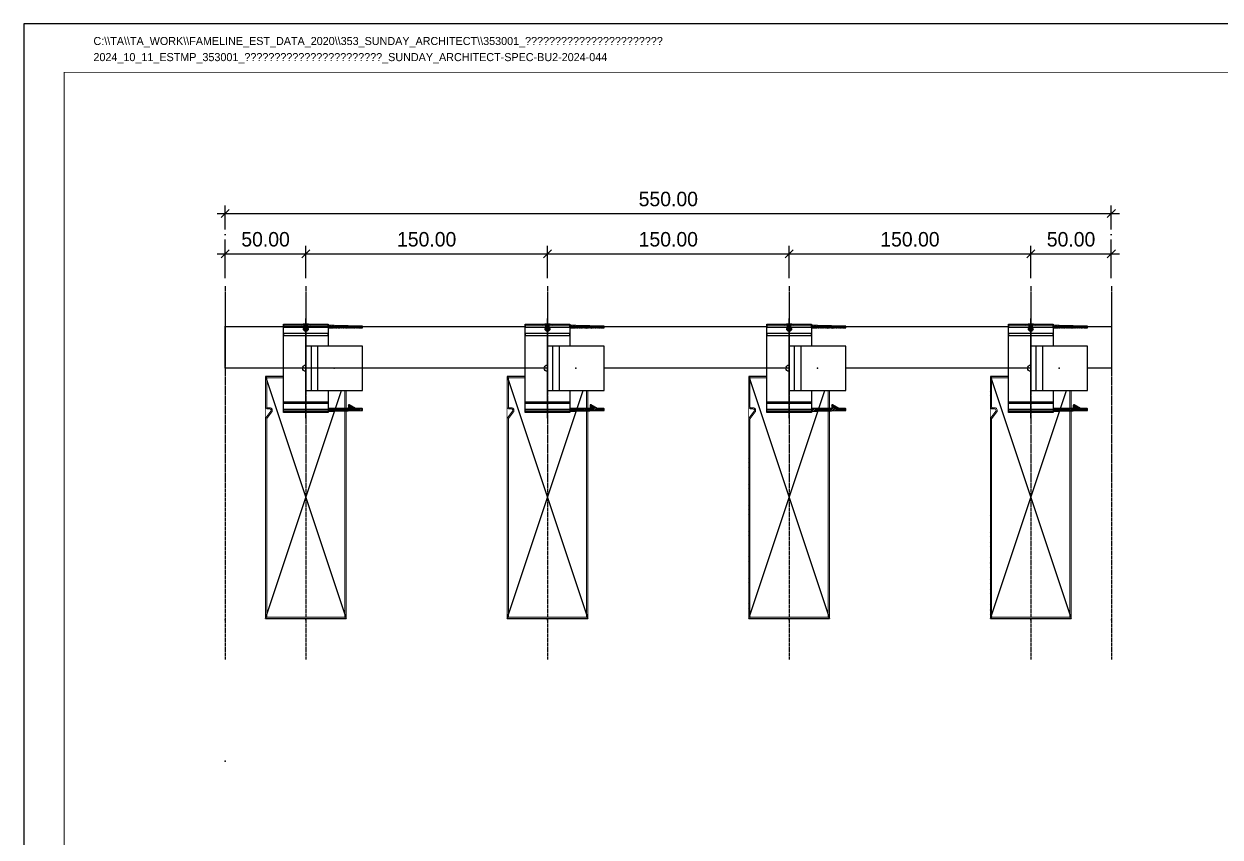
# Model space of a CAD drawing. Header units: millimetres. Extents: x -244126 to 368105, y -173968 to 259060.
# Drawn here: x 5187 to 5930, y 37405 to 37909 of the extents above; entities that cross this region are included whole.
import ezdxf
from ezdxf.enums import TextEntityAlignment as Align

# ---------------------------------------------------------------- set-up
doc = ezdxf.new("R2010")
doc.units = ezdxf.units.MM
doc.header["$MEASUREMENT"] = 0
for name, pattern in [('005_GG_TA_LINE', [13.75, 5, -1.25, 1.25, -1.25, 5]), ('ACAD_ISO04W100', [30, 24, -3, 0, -3]), ('CENTER', [2, 1.25, -0.25, 0.25, -0.25]), ('SLD-Solid', [0]), ('TA_HL_003.00000', [19.5, 10.65, -8.85])]:
    doc.linetypes.add(name, pattern=pattern)
for name, color, linetype in [('000 - D I M', 6, 'Continuous'), ('000 - GRID', 8, 'CENTER'), ('000 - H A T C H', 8, 'Continuous'), ('000 - L I N E 0.1', 1, 'Continuous'), ('000 - SYMBOL CON', 1, 'Continuous'), ('000 - T E X T', 4, 'Continuous'), ('000 - TITLEBLOCK', 4, 'Continuous'), ('000 - WIPEOUT', 250, 'Continuous'), ('001 - ASCESSORIES', 1, 'Continuous'), ('A02_LITEWOOD', 7, 'Continuous'), ('A04_TUBE SERIES', 7, 'Continuous')]:
    doc.layers.add(name, color=color, linetype=linetype)
doc.styles.add('Cetury Gothic', font='GOTHIC.TTF')
doc.styles.add('CORDIA', font='cordia.shx')
doc.styles.add('TA', font='Cordia New.ttf', dxfattribs={"height": 4.5})
doc.dimstyles.new('DIM E-E', dxfattribs={"dimscale": 2, "dimtxt": 0.18, "dimasz": 0.1, "dimexe": 0.1, "dimexo": 0.1, "dimgap": 0.09, "dimtad": 1, "dimtoh": 1, "dimzin": 0, "dimdsep": 46, "dimtxsty": 'CORDIA', "dimblk": 'OBLIQUE', "dimcen": 0.1, "dimdle": 0.1, "dimclrd": 40, "dimclre": 140, "dimclrt": 3, "dimadec": 0, "dimazin": 0, "dimtfac": 1, "dimtix": 1, "dimtmove": 2, "dimatfit": 3, "dimfxl": 1, "dimtolj": 1, "dimtzin": 0, "dimarcsym": 0})

# ---------------------------------------------------------------- blocks, each defined once
blk = doc.blocks.new('*U3117')
at = {"color": 250}
blk.add_wipeout([(-75, -25), (75, -25), (75, 25), (-75, 25)], dxfattribs=at).dxf.layer = '000 - WIPEOUT'
blk.add_point((0, 0))
at = {"layer": 'A02_LITEWOOD', "color": 0, "linetype": 'SLD-Solid', "lineweight": 15}
blk.add_lwpolyline([(-73.37, -1.83), (-72.67, -1.83), (-72.67, 1.28, 0.414214), (-73.57, 2.18), (-74.1, 2.18, 0.414214), (-75, 1.28), (-75, -23.85, 0.414214), (-73.85, -25), (-56.15, -25, 0.414214), (-55, -23.85), (-55, -22.44, -0.616061), (-53.5, -21.69), (-49.41, -24.82, 0.164473), (-48.86, -25), (73.85, -25, 0.414214), (75, -23.85), (75, 23.85, 0.414214), (73.85, 25), (-73.85, 25, 0.414214), (-75, 23.85), (-75, 3.2, 0.414214), (-74.1, 2.3), (-73.45, 2.3, -0.414214), (-72.55, 1.4), (-72.55, -1.8, -0.414214), (-73, -2.25), (-73.03, -2.25, -0.414214), (-73.48, -1.8), (-73.48, 1.37), (-74.18, 1.37), (-74.18, -1.83, 1.000966), (-71.85, -1.83), (-71.85, 1.4, 0.414214), (-73.45, 3), (-74.1, 3, -0.414214), (-74.3, 3.2), (-74.3, 23.85, -0.414214), (-73.85, 24.3), (73.85, 24.3, -0.414214), (74.3, 23.85), (74.3, -23.85, -0.414214), (73.85, -24.3), (-48.86, -24.3, -0.164473), (-48.98, -24.26), (-53.08, -21.14, 0.617259), (-55.7, -22.43), (-55.7, -23.85, -0.414214), (-56.15, -24.3), (-73.85, -24.3, -0.414214), (-74.3, -23.85), (-74.3, 1.28, -0.414214), (-74.1, 1.48), (-73.57, 1.48, -0.414214), (-73.37, 1.28)], format="xyb", close=True, dxfattribs=at)
blk = doc.blocks.new('000 - FAMELINE_AL.LITEWOOD_50x150mm._CUT_VIEW')
at = {"color": 250}
blk.add_wipeout([(-75, 25), (-75, -25), (75, -25), (75, 25)], dxfattribs=at).dxf.layer = '000 - WIPEOUT'
at = {"layer": '000 - H A T C H'}
h = blk.add_hatch(dxfattribs=at)
h.set_pattern_fill('ANSI32', color=8, scale=5)
h.set_pattern_definition([(45, (0, -84.774), (-1.325825, 1.325825), []), (45, (0.8839, -84.774), (-1.325825, 1.325825), [])])
edge = h.paths.add_edge_path()
edge.add_line((-73.37, -1.83), (-72.67, -1.83))
edge.add_line((-72.67, -1.83), (-72.67, 1.28))
edge.add_arc((-73.57, 1.28), 0.9, 360, 450)
edge.add_line((-73.57, 2.18), (-74.1, 2.18))
edge.add_arc((-74.1, 1.28), 0.9, 90, 180)
edge.add_line((-75, 1.28), (-75, -23.85))
edge.add_arc((-73.85, -23.85), 1.15, 180, 270)
edge.add_line((-73.85, -25), (-56.15, -25))
edge.add_arc((-56.15, -23.85), 1.15, 270, 360)
edge.add_line((-55, -23.85), (-55, -22.44))
edge.add_arc((-54.06, -22.44), 0.938, 53.0492, 179.59161, ccw=False)
edge.add_line((-53.5, -21.69), (-49.41, -24.82))
edge.add_arc((-48.86, -24.1), 0.9, 232.63998, 270)
edge.add_line((-48.86, -25), (73.85, -25))
edge.add_arc((73.85, -23.85), 1.15, 270, 360)
edge.add_line((75, -23.85), (75, 23.85))
edge.add_arc((73.85, 23.85), 1.15, 360, 450)
edge.add_line((73.85, 25), (-73.85, 25))
edge.add_arc((-73.85, 23.85), 1.15, 90, 180)
edge.add_line((-75, 23.85), (-75, 3.2))
edge.add_arc((-74.1, 3.2), 0.9, 180, 270)
edge.add_line((-74.1, 2.3), (-73.45, 2.3))
edge.add_arc((-73.45, 1.4), 0.9, 0, 90, ccw=False)
edge.add_line((-72.55, 1.4), (-72.55, -1.8))
edge.add_arc((-73, -1.8), 0.45, 270, 360, ccw=False)
edge.add_line((-73, -2.25), (-73.03, -2.25))
edge.add_arc((-73.03, -1.8), 0.45, 180, 270, ccw=False)
edge.add_line((-73.48, -1.8), (-73.48, 1.37))
edge.add_line((-73.48, 1.37), (-74.18, 1.37))
edge.add_line((-74.18, 1.37), (-74.18, -1.83))
edge.add_arc((-73.02, -1.83), 1.17, 179.88941, 360)
edge.add_line((-71.85, -1.83), (-71.85, 1.4))
edge.add_arc((-73.45, 1.4), 1.6, 360, 450)
edge.add_line((-73.45, 3), (-74.1, 3))
edge.add_arc((-74.1, 3.2), 0.2, 180, 270, ccw=False)
edge.add_line((-74.3, 3.2), (-74.3, 23.85))
edge.add_arc((-73.85, 23.85), 0.45, 90, 180, ccw=False)
edge.add_line((-73.85, 24.3), (73.85, 24.3))
edge.add_arc((73.85, 23.85), 0.45, 0, 90, ccw=False)
edge.add_line((74.3, 23.85), (74.3, -23.85))
edge.add_arc((73.85, -23.85), 0.45, 270, 360, ccw=False)
edge.add_line((73.85, -24.3), (-48.86, -24.3))
edge.add_arc((-48.86, -24.1), 0.2, 232.63998, 270, ccw=False)
edge.add_line((-48.98, -24.26), (-53.08, -21.14))
edge.add_arc((-54.06, -22.44), 1.64, 52.94963, 179.69097)
edge.add_line((-55.7, -22.43), (-55.7, -23.85))
edge.add_arc((-56.15, -23.85), 0.45, 270, 360, ccw=False)
edge.add_line((-56.15, -24.3), (-73.85, -24.3))
edge.add_arc((-73.85, -23.85), 0.45, 180, 270, ccw=False)
edge.add_line((-74.3, -23.85), (-74.3, 1.28))
edge.add_arc((-74.1, 1.28), 0.2, 90, 180, ccw=False)
edge.add_line((-74.1, 1.48), (-73.57, 1.48))
edge.add_arc((-73.57, 1.28), 0.2, 0, 90, ccw=False)
edge.add_line((-73.37, 1.28), (-73.37, -1.83))
at = {"color": 3}
blk.add_point((0, 0), dxfattribs=at)
at = {"layer": 'Defpoints', "color": 250}
blk.add_lwpolyline([(-75, 25), (-75, -25), (75, -25), (75, 25)], close=True, dxfattribs=at)
at = {"layer": 'A02_LITEWOOD', "color": 0}
blk.add_blockref('*U3117', (0, 0), dxfattribs=at)
at = {"layer": '000 - SYMBOL CON', "color": 8, "linetype": 'ByBlock'}
for p, q in [((-75, -25), (75, 25)), ((75, -25), (-75, 25))]:
    blk.add_line(p, q, dxfattribs=at)
blk = doc.blocks.new('000 - ASSCESSORIES_FAMELINE_AL.FLEX_BRACKET_FOR_50x150mm._CUT_VIEW')
at = {"layer": '000 - H A T C H'}
h = blk.add_hatch(dxfattribs=at)
h.set_pattern_fill('ANSI32', color=8, scale=3)
edge = h.paths.add_edge_path()
edge.add_line((0.2, 23), (0, 22.8))
edge.add_line((0, 22.8), (0.2, 22.6))
edge.add_line((0.2, 22.6), (0, 22.4))
edge.add_line((0, 22.4), (0.2, 22.2))
edge.add_line((0.2, 22.2), (0, 22))
edge.add_line((0, 22), (0.2, 21.8))
edge.add_line((0.2, 21.8), (0, 21.6))
edge.add_line((0, 21.6), (0.2, 21.4))
edge.add_line((0.2, 21.4), (0, 21.2))
edge.add_line((0, 21.2), (0.2, 21))
edge.add_line((0.2, 21), (0, 20.8))
edge.add_line((0, 20.8), (0.2, 20.6))
edge.add_line((0.2, 20.6), (0, 20.4))
edge.add_line((0, 20.4), (0.2, 20.2))
edge.add_line((0.2, 20.2), (0, 20))
edge.add_line((0, 20), (0.2, 19.8))
edge.add_line((0.2, 19.8), (0, 19.6))
edge.add_line((0, 19.6), (0.2, 19.4))
edge.add_line((0.2, 19.4), (0, 19.2))
edge.add_line((0, 19.2), (0.2, 19))
edge.add_line((0.2, 19), (0, 18.8))
edge.add_line((0, 18.8), (0.2, 18.6))
edge.add_line((0.2, 18.6), (0, 18.4))
edge.add_line((0, 18.4), (0.2, 18.2))
edge.add_line((0.2, 18.2), (0, 18))
edge.add_line((0, 18), (0.2, 17.8))
edge.add_line((0.2, 17.8), (0, 17.6))
edge.add_line((0, 17.6), (0.2, 17.4))
edge.add_line((0.2, 17.4), (0, 17.2))
edge.add_line((0, 17.2), (0.2, 17))
edge.add_line((0.2, 17), (0, 16.8))
edge.add_line((0, 16.8), (0.2, 16.6))
edge.add_line((0.2, 16.6), (0, 16.4))
edge.add_line((0, 16.4), (0.2, 16.2))
edge.add_line((0.2, 16.2), (0, 16))
edge.add_line((0, 16), (0.2, 15.8))
edge.add_line((0.2, 15.8), (0, 15.6))
edge.add_line((0, 15.6), (0.2, 15.4))
edge.add_line((0.2, 15.4), (0, 15.2))
edge.add_line((0, 15.2), (0.2, 15))
edge.add_line((0.2, 15), (0, 14.8))
edge.add_line((0, 14.8), (0.2, 14.6))
edge.add_line((0.2, 14.6), (0, 14.4))
edge.add_line((0, 14.4), (0.2, 14.2))
edge.add_line((0.2, 14.2), (0, 14))
edge.add_line((0, 14), (0.2, 13.8))
edge.add_line((0.2, 13.8), (0, 13.6))
edge.add_line((0, 13.6), (0.2, 13.4))
edge.add_line((0.2, 13.4), (0, 13.2))
edge.add_line((0, 13.2), (0.2, 13))
edge.add_line((0.2, 13), (0, 12.8))
edge.add_line((0, 12.8), (0.2, 12.6))
edge.add_line((0.2, 12.6), (0, 12.4))
edge.add_line((0, 12.4), (0.2, 12.2))
edge.add_line((0.2, 12.2), (0, 12))
edge.add_line((0, 12), (0.2, 11.8))
edge.add_line((0.2, 11.8), (0, 11.6))
edge.add_line((0, 11.6), (0.2, 11.4))
edge.add_line((0.2, 11.4), (0, 11.2))
edge.add_line((0, 11.2), (0.2, 11))
edge.add_line((0.2, 11), (0, 10.8))
edge.add_line((0, 10.8), (0.2, 10.6))
edge.add_line((0.2, 10.6), (0, 10.4))
edge.add_line((0, 10.4), (0.2, 10.2))
edge.add_line((0.2, 10.2), (0, 10))
edge.add_line((0, 10), (0.2, 9.8))
edge.add_line((0.2, 9.8), (0, 9.6))
edge.add_line((0, 9.6), (0.2, 9.4))
edge.add_line((0.2, 9.4), (0, 9.2))
edge.add_line((0, 9.2), (0.2, 9))
edge.add_line((0.2, 9), (0, 8.8))
edge.add_line((0, 8.8), (0.2, 8.6))
edge.add_line((0.2, 8.6), (0, 8.4))
edge.add_line((0, 8.4), (0.2, 8.2))
edge.add_line((0.2, 8.2), (0, 8))
edge.add_line((0, 8), (0.2, 7.8))
edge.add_line((0.2, 7.8), (0, 7.6))
edge.add_line((0, 7.6), (0.2, 7.4))
edge.add_line((0.2, 7.4), (0, 7.2))
edge.add_line((0, 7.2), (0.2, 7))
edge.add_line((0.2, 7), (0, 6.8))
edge.add_line((0, 6.8), (0.2, 6.6))
edge.add_line((0.2, 6.6), (0, 6.4))
edge.add_line((0, 6.4), (0.2, 6.2))
edge.add_line((0.2, 6.2), (0, 6))
edge.add_line((0, 6), (0.2, 5.8))
edge.add_line((0.2, 5.8), (0, 5.6))
edge.add_line((0, 5.6), (0.2, 5.4))
edge.add_line((0.2, 5.4), (0, 5.2))
edge.add_line((0, 5.2), (0.2, 5))
edge.add_line((0.2, 5), (0, 4.8))
edge.add_line((0, 4.8), (0.2, 4.6))
edge.add_line((0.2, 4.6), (0, 4.4))
edge.add_line((0, 4.4), (0.2, 4.2))
edge.add_line((0.2, 4.2), (0, 4))
edge.add_line((0, 4), (0.2, 3.8))
edge.add_line((0.2, 3.8), (0, 3.6))
edge.add_line((0, 3.6), (0.2, 3.4))
edge.add_line((0.2, 3.4), (0, 3.2))
edge.add_line((0, 3.2), (0.2, 3))
edge.add_line((0.2, 3), (0, 2.8))
edge.add_line((0, 2.8), (0.2, 2.6))
edge.add_line((0.2, 2.6), (0, 2.4))
edge.add_line((0, 2.4), (0.2, 2.2))
edge.add_line((0.2, 2.2), (0, 2))
edge.add_line((0, 2), (0.2, 1.8))
edge.add_line((0.2, 1.8), (0, 1.6))
edge.add_line((0, 1.6), (0.2, 1.4))
edge.add_line((0.2, 1.4), (0, 1.2))
edge.add_line((0, 1.2), (0.2, 1))
edge.add_line((0.2, 1), (0, 0.8))
edge.add_line((0, 0.8), (0.2, 0.6))
edge.add_line((0.2, 0.6), (0, 0.4))
edge.add_line((0, 0.4), (0.2, 0.2))
edge.add_line((0.2, 0.2), (0, 0))
edge.add_line((0, 0), (0.2, -0.2))
edge.add_line((0.2, -0.2), (0, -0.4))
edge.add_line((0, -0.4), (0.2, -0.6))
edge.add_line((0.2, -0.6), (0, -0.8))
edge.add_line((0, -0.8), (0.2, -1))
edge.add_line((0.2, -1), (0, -1.2))
edge.add_line((0, -1.2), (0.2, -1.4))
edge.add_line((0.2, -1.4), (0, -1.6))
edge.add_line((0, -1.6), (0.2, -1.8))
edge.add_line((0.2, -1.8), (0, -2))
edge.add_line((0, -2), (0.2, -2.2))
edge.add_line((0.2, -2.2), (0, -2.4))
edge.add_line((0, -2.4), (0.2, -2.6))
edge.add_line((0.2, -2.6), (0, -2.8))
edge.add_line((0, -2.8), (0.2, -3))
edge.add_line((0.2, -3), (0, -3.2))
edge.add_line((0, -3.2), (0.2, -3.4))
edge.add_line((0.2, -3.4), (0, -3.6))
edge.add_line((0, -3.6), (0.2, -3.8))
edge.add_line((0.2, -3.8), (0, -4))
edge.add_line((0, -4), (0.2, -4.2))
edge.add_line((0.2, -4.2), (0, -4.4))
edge.add_line((0, -4.4), (0.2, -4.6))
edge.add_line((0.2, -4.6), (0, -4.8))
edge.add_line((0, -4.8), (0.2, -5))
edge.add_line((0.2, -5), (0, -5.2))
edge.add_line((0, -5.2), (0.2, -5.4))
edge.add_line((0.2, -5.4), (0, -5.6))
edge.add_line((0, -5.6), (0.2, -5.8))
edge.add_line((0.2, -5.8), (0, -6))
edge.add_line((0, -6), (0.2, -6.2))
edge.add_line((0.2, -6.2), (0, -6.4))
edge.add_line((0, -6.4), (0.2, -6.6))
edge.add_line((0.2, -6.6), (0, -6.8))
edge.add_line((0, -6.8), (0.2, -7))
edge.add_line((0.2, -7), (0, -7.2))
edge.add_line((0, -7.2), (0.2, -7.4))
edge.add_line((0.2, -7.4), (0, -7.6))
edge.add_line((0, -7.6), (0.2, -7.8))
edge.add_line((0.2, -7.8), (0, -8))
edge.add_line((0, -8), (0.2, -8.2))
edge.add_line((0.2, -8.2), (0, -8.4))
edge.add_line((0, -8.4), (0.2, -8.6))
edge.add_line((0.2, -8.6), (0, -8.8))
edge.add_line((0, -8.8), (0.2, -9))
edge.add_line((0.2, -9), (0, -9.2))
edge.add_line((0, -9.2), (0.2, -9.4))
edge.add_line((0.2, -9.4), (0, -9.6))
edge.add_line((0, -9.6), (0.2, -9.8))
edge.add_line((0.2, -9.8), (0, -10))
edge.add_line((0, -10), (0.2, -10.2))
edge.add_line((0.2, -10.2), (0, -10.4))
edge.add_line((0, -10.4), (0.2, -10.6))
edge.add_line((0.2, -10.6), (0, -10.8))
edge.add_line((0, -10.8), (0.2, -11))
edge.add_line((0.2, -11), (0, -11.2))
edge.add_line((0, -11.2), (0.2, -11.4))
edge.add_line((0.2, -11.4), (0, -11.6))
edge.add_line((0, -11.6), (0.2, -11.8))
edge.add_line((0.2, -11.8), (0, -12))
edge.add_line((0, -12), (0.2, -12.2))
edge.add_line((0.2, -12.2), (0, -12.4))
edge.add_line((0, -12.4), (0.2, -12.6))
edge.add_line((0.2, -12.6), (0, -12.8))
edge.add_line((0, -12.8), (0.2, -13))
edge.add_line((0.2, -13), (0, -13.2))
edge.add_line((0, -13.2), (0.2, -13.4))
edge.add_line((0.2, -13.4), (0, -13.6))
edge.add_line((0, -13.6), (0.2, -13.8))
edge.add_line((0.2, -13.8), (0, -14))
edge.add_line((0, -14), (0.2, -14.2))
edge.add_line((0.2, -14.2), (0, -14.4))
edge.add_line((0, -14.4), (0.2, -14.6))
edge.add_line((0.2, -14.6), (0, -14.8))
edge.add_line((0, -14.8), (0.2, -15))
edge.add_line((0.2, -15), (0, -15.2))
edge.add_line((0, -15.2), (0.2, -15.4))
edge.add_line((0.2, -15.4), (0, -15.6))
edge.add_line((0, -15.6), (0.2, -15.8))
edge.add_line((0.2, -15.8), (0, -16))
edge.add_line((0, -16), (0.2, -16.2))
edge.add_line((0.2, -16.2), (0, -16.4))
edge.add_line((0, -16.4), (0.2, -16.6))
edge.add_line((0.2, -16.6), (0, -16.8))
edge.add_line((0, -16.8), (0.2, -17))
edge.add_line((0.2, -17), (0, -17.2))
edge.add_line((0, -17.2), (0.2, -17.4))
edge.add_line((0.2, -17.4), (0, -17.6))
edge.add_line((0, -17.6), (0.2, -17.8))
edge.add_line((0.2, -17.8), (0, -18))
edge.add_line((0, -18), (0.2, -18.2))
edge.add_line((0.2, -18.2), (0, -18.4))
edge.add_line((0, -18.4), (0.2, -18.6))
edge.add_line((0.2, -18.6), (0, -18.8))
edge.add_line((0, -18.8), (0.2, -19))
edge.add_line((0.2, -19), (0, -19.2))
edge.add_line((0, -19.2), (0.2, -19.4))
edge.add_line((0.2, -19.4), (0, -19.6))
edge.add_line((0, -19.6), (0.2, -19.8))
edge.add_line((0.2, -19.8), (0, -20))
edge.add_line((0, -20), (0.2, -20.2))
edge.add_line((0.2, -20.2), (0, -20.4))
edge.add_line((0, -20.4), (0.2, -20.6))
edge.add_line((0.2, -20.6), (0, -20.8))
edge.add_line((0, -20.8), (0.2, -21))
edge.add_line((0.2, -21), (0, -21.2))
edge.add_line((0, -21.2), (0.2, -21.4))
edge.add_line((0.2, -21.4), (0, -21.6))
edge.add_line((0, -21.6), (0.2, -21.8))
edge.add_line((0.2, -21.8), (0, -22))
edge.add_line((0, -22), (0.2, -22.2))
edge.add_line((0.2, -22.2), (0, -22.4))
edge.add_line((0, -22.4), (0.2, -22.6))
edge.add_line((0.2, -22.6), (0, -22.8))
edge.add_line((0, -22.8), (0.2, -23))
edge.add_line((0.2, -23), (0.2, -26.69))
edge.add_arc((0.5, -26.69), 0.3, 180, 271.30939)
edge.add_line((0.51, -26.99), (34.91, -26.21))
edge.add_arc((34.9, -25.91), 0.3, 271.30939, 360)
edge.add_line((35.2, -25.91), (35.2, -25.3))
edge.add_arc((34.9, -25.3), 0.3, 360, 450)
edge.add_line((34.9, -25), (30.98, -25))
edge.add_arc((30.98, -24.7), 0.3, 240.9454, 270, ccw=False)
edge.add_line((30.83, -24.96), (26.85, -22.75))
edge.add_arc((26.7, -23.01), 0.3, 60.9454, 180)
edge.add_line((26.4, -23.01), (26.4, -24.7))
edge.add_arc((26.1, -24.7), 0.3, -90, 0, ccw=False)
edge.add_line((26.1, -25), (3.5, -25))
edge.add_arc((3.5, -24.7), 0.3, 180, 270, ccw=False)
edge.add_line((3.2, -24.7), (3.2, -14.43))
edge.add_arc((3.5, -14.43), 0.3, 91, 180, ccw=False)
edge.add_line((3.49, -14.13), (6.91, -14.07))
edge.add_arc((6.9, -13.78), 0.3, 271, 360)
edge.add_line((7.2, -13.78), (7.2, -13.36))
edge.add_arc((6.9, -13.36), 0.3, 0, 89)
edge.add_line((6.91, -13.06), (3.49, -13.01))
edge.add_arc((3.5, -12.71), 0.3, 180, 269, ccw=False)
edge.add_line((3.2, -12.71), (3.2, -0.3))
edge.add_line((3.2, -0.3), (2.9, 0))
edge.add_line((2.9, 0), (3.2, 0.3))
edge.add_line((3.2, 0.3), (3.2, 12.71))
edge.add_arc((3.5, 12.71), 0.3, 91, 180, ccw=False)
edge.add_line((3.49, 13.01), (6.91, 13.06))
edge.add_arc((6.9, 13.36), 0.3, 271, 360)
edge.add_line((7.2, 13.36), (7.2, 13.78))
edge.add_arc((6.9, 13.78), 0.3, 0, 89)
edge.add_line((6.91, 14.07), (3.49, 14.13))
edge.add_arc((3.5, 14.43), 0.3, 180, 269, ccw=False)
edge.add_line((3.2, 14.43), (3.2, 24.7))
edge.add_arc((3.5, 24.7), 0.3, 90, 180, ccw=False)
edge.add_line((3.5, 25), (17.2, 25))
edge.add_line((17.2, 25), (17.4, 24.8))
edge.add_line((17.4, 24.8), (17.6, 25))
edge.add_line((17.6, 25), (17.8, 24.8))
edge.add_line((17.8, 24.8), (18, 25))
edge.add_line((18, 25), (18.2, 24.8))
edge.add_line((18.2, 24.8), (18.4, 25))
edge.add_line((18.4, 25), (18.6, 24.8))
edge.add_line((18.6, 24.8), (18.8, 25))
edge.add_line((18.8, 25), (19, 24.8))
edge.add_line((19, 24.8), (19.2, 25))
edge.add_line((19.2, 25), (19.4, 24.8))
edge.add_line((19.4, 24.8), (19.6, 25))
edge.add_line((19.6, 25), (19.8, 24.8))
edge.add_line((19.8, 24.8), (20, 25))
edge.add_line((20, 25), (20.2, 24.8))
edge.add_line((20.2, 24.8), (20.4, 25))
edge.add_line((20.4, 25), (20.6, 24.8))
edge.add_line((20.6, 24.8), (20.8, 25))
edge.add_line((20.8, 25), (21, 24.8))
edge.add_line((21, 24.8), (21.2, 25))
edge.add_line((21.2, 25), (21.4, 24.8))
edge.add_line((21.4, 24.8), (21.6, 25))
edge.add_line((21.6, 25), (21.8, 24.8))
edge.add_line((21.8, 24.8), (22, 25))
edge.add_line((22, 25), (22.2, 24.8))
edge.add_line((22.2, 24.8), (22.4, 25))
edge.add_line((22.4, 25), (22.6, 24.8))
edge.add_line((22.6, 24.8), (22.8, 25))
edge.add_line((22.8, 25), (23, 24.8))
edge.add_line((23, 24.8), (23.2, 25))
edge.add_line((23.2, 25), (23.4, 24.8))
edge.add_line((23.4, 24.8), (23.6, 25))
edge.add_line((23.6, 25), (23.8, 24.8))
edge.add_line((23.8, 24.8), (24, 25))
edge.add_line((24, 25), (24.2, 24.8))
edge.add_line((24.2, 24.8), (24.4, 25))
edge.add_line((24.4, 25), (24.6, 24.8))
edge.add_line((24.6, 24.8), (24.8, 25))
edge.add_line((24.8, 25), (25, 24.8))
edge.add_line((25, 24.8), (25.2, 25))
edge.add_line((25.2, 25), (25.4, 24.8))
edge.add_line((25.4, 24.8), (25.6, 25))
edge.add_line((25.6, 25), (25.8, 24.8))
edge.add_line((25.8, 24.8), (26, 25))
edge.add_line((26, 25), (26.2, 24.8))
edge.add_line((26.2, 24.8), (26.4, 25))
edge.add_line((26.4, 25), (26.6, 24.8))
edge.add_line((26.6, 24.8), (26.8, 25))
edge.add_line((26.8, 25), (27, 24.8))
edge.add_line((27, 24.8), (27.2, 25))
edge.add_line((27.2, 25), (27.4, 24.8))
edge.add_line((27.4, 24.8), (27.6, 25))
edge.add_line((27.6, 25), (27.8, 24.8))
edge.add_line((27.8, 24.8), (28, 25))
edge.add_line((28, 25), (28.2, 24.8))
edge.add_line((28.2, 24.8), (28.4, 25))
edge.add_line((28.4, 25), (28.6, 24.8))
edge.add_line((28.6, 24.8), (28.8, 25))
edge.add_line((28.8, 25), (29, 24.8))
edge.add_line((29, 24.8), (29.2, 25))
edge.add_line((29.2, 25), (29.4, 24.8))
edge.add_line((29.4, 24.8), (29.6, 25))
edge.add_line((29.6, 25), (29.8, 24.8))
edge.add_line((29.8, 24.8), (30, 25))
edge.add_line((30, 25), (30.2, 24.8))
edge.add_line((30.2, 24.8), (30.4, 25))
edge.add_line((30.4, 25), (30.6, 24.8))
edge.add_line((30.6, 24.8), (30.8, 25))
edge.add_line((30.8, 25), (31, 24.8))
edge.add_line((31, 24.8), (31.2, 25))
edge.add_line((31.2, 25), (31.4, 24.8))
edge.add_line((31.4, 24.8), (31.6, 25))
edge.add_line((31.6, 25), (31.8, 24.8))
edge.add_line((31.8, 24.8), (32, 25))
edge.add_line((32, 25), (32.2, 24.8))
edge.add_line((32.2, 24.8), (32.4, 25))
edge.add_line((32.4, 25), (32.6, 24.8))
edge.add_line((32.6, 24.8), (32.8, 25))
edge.add_line((32.8, 25), (33, 24.8))
edge.add_line((33, 24.8), (33.2, 25))
edge.add_line((33.2, 25), (34.9, 25))
edge.add_arc((34.9, 25.3), 0.3, 270, 360)
edge.add_line((35.2, 25.3), (35.2, 25.91))
edge.add_arc((34.9, 25.91), 0.3, 0, 88.69061)
edge.add_line((34.91, 26.21), (0.51, 26.99))
edge.add_arc((0.5, 26.69), 0.3, 88.69061, 180)
edge.add_line((0.2, 26.69), (0.2, 23))
at = {"layer": '001 - ASCESSORIES', "color": 0}
blk.add_lwpolyline([(0.2, 23), (0, 22.8), (0.2, 22.6), (0, 22.4), (0.2, 22.2), (0, 22), (0.2, 21.8), (0, 21.6), (0.2, 21.4), (0, 21.2), (0.2, 21), (0, 20.8), (0.2, 20.6), (0, 20.4), (0.2, 20.2), (0, 20), (0.2, 19.8), (0, 19.6), (0.2, 19.4), (0, 19.2), (0.2, 19), (0, 18.8), (0.2, 18.6), (0, 18.4), (0.2, 18.2), (0, 18), (0.2, 17.8), (0, 17.6), (0.2, 17.4), (0, 17.2), (0.2, 17), (0, 16.8), (0.2, 16.6), (0, 16.4), (0.2, 16.2), (0, 16), (0.2, 15.8), (0, 15.6), (0.2, 15.4), (0, 15.2), (0.2, 15), (0, 14.8), (0.2, 14.6), (0, 14.4), (0.2, 14.2), (0, 14), (0.2, 13.8), (0, 13.6), (0.2, 13.4), (0, 13.2), (0.2, 13), (0, 12.8), (0.2, 12.6), (0, 12.4), (0.2, 12.2), (0, 12), (0.2, 11.8), (0, 11.6), (0.2, 11.4), (0, 11.2), (0.2, 11), (0, 10.8), (0.2, 10.6), (0, 10.4), (0.2, 10.2), (0, 10), (0.2, 9.8), (0, 9.6), (0.2, 9.4), (0, 9.2), (0.2, 9), (0, 8.8), (0.2, 8.6), (0, 8.4), (0.2, 8.2), (0, 8), (0.2, 7.8), (0, 7.6), (0.2, 7.4), (0, 7.2), (0.2, 7), (0, 6.8), (0.2, 6.6), (0, 6.4), (0.2, 6.2), (0, 6), (0.2, 5.8), (0, 5.6), (0.2, 5.4), (0, 5.2), (0.2, 5), (0, 4.8), (0.2, 4.6), (0, 4.4), (0.2, 4.2), (0, 4), (0.2, 3.8), (0, 3.6), (0.2, 3.4), (0, 3.2), (0.2, 3), (0, 2.8), (0.2, 2.6), (0, 2.4), (0.2, 2.2), (0, 2), (0.2, 1.8), (0, 1.6), (0.2, 1.4), (0, 1.2), (0.2, 1), (0, 0.8), (0.2, 0.6), (0, 0.4), (0.2, 0.2), (0, 0), (0.2, -0.2), (0, -0.4), (0.2, -0.6), (0, -0.8), (0.2, -1), (0, -1.2), (0.2, -1.4), (0, -1.6), (0.2, -1.8), (0, -2), (0.2, -2.2), (0, -2.4), (0.2, -2.6), (0, -2.8), (0.2, -3), (0, -3.2), (0.2, -3.4), (0, -3.6), (0.2, -3.8), (0, -4), (0.2, -4.2), (0, -4.4), (0.2, -4.6), (0, -4.8), (0.2, -5), (0, -5.2), (0.2, -5.4), (0, -5.6), (0.2, -5.8), (0, -6), (0.2, -6.2), (0, -6.4), (0.2, -6.6), (0, -6.8), (0.2, -7), (0, -7.2), (0.2, -7.4), (0, -7.6), (0.2, -7.8), (0, -8), (0.2, -8.2), (0, -8.4), (0.2, -8.6), (0, -8.8), (0.2, -9), (0, -9.2), (0.2, -9.4), (0, -9.6), (0.2, -9.8), (0, -10), (0.2, -10.2), (0, -10.4), (0.2, -10.6), (0, -10.8), (0.2, -11), (0, -11.2), (0.2, -11.4), (0, -11.6), (0.2, -11.8), (0, -12), (0.2, -12.2), (0, -12.4), (0.2, -12.6), (0, -12.8), (0.2, -13), (0, -13.2), (0.2, -13.4), (0, -13.6), (0.2, -13.8), (0, -14), (0.2, -14.2), (0, -14.4), (0.2, -14.6), (0, -14.8), (0.2, -15), (0, -15.2), (0.2, -15.4), (0, -15.6), (0.2, -15.8), (0, -16), (0.2, -16.2), (0, -16.4), (0.2, -16.6), (0, -16.8), (0.2, -17), (0, -17.2), (0.2, -17.4), (0, -17.6), (0.2, -17.8), (0, -18), (0.2, -18.2), (0, -18.4), (0.2, -18.6), (0, -18.8), (0.2, -19), (0, -19.2), (0.2, -19.4), (0, -19.6), (0.2, -19.8), (0, -20), (0.2, -20.2), (0, -20.4), (0.2, -20.6), (0, -20.8), (0.2, -21), (0, -21.2), (0.2, -21.4), (0, -21.6), (0.2, -21.8), (0, -22), (0.2, -22.2), (0, -22.4), (0.2, -22.6), (0, -22.8), (0.2, -23), (0.2, -26.69, 0.420923), (0.51, -26.99), (34.91, -26.21, 0.407536), (35.2, -25.91), (35.2, -25.3, 0.414214), (34.9, -25), (30.98, -25, -0.127458), (30.83, -24.96), (26.85, -22.75, 0.571863), (26.4, -23.01), (26.4, -24.7, -0.414214), (26.1, -25), (3.5, -25, -0.414214), (3.2, -24.7), (3.2, -14.43, -0.409111), (3.49, -14.13), (6.91, -14.07, 0.409111), (7.2, -13.78), (7.2, -13.36, 0.409111), (6.91, -13.06), (3.49, -13.01, -0.409111), (3.2, -12.71), (3.2, -0.3), (2.9, 0), (3.2, 0.3), (3.2, 12.71, -0.409111), (3.49, 13.01), (6.91, 13.06, 0.409111), (7.2, 13.36), (7.2, 13.78, 0.409111), (6.91, 14.07), (3.49, 14.13, -0.409111), (3.2, 14.43), (3.2, 24.7, -0.414214), (3.5, 25), (17.2, 25), (17.4, 24.8), (17.6, 25), (17.8, 24.8), (18, 25), (18.2, 24.8), (18.4, 25), (18.6, 24.8), (18.8, 25), (19, 24.8), (19.2, 25), (19.4, 24.8), (19.6, 25), (19.8, 24.8), (20, 25), (20.2, 24.8), (20.4, 25), (20.6, 24.8), (20.8, 25), (21, 24.8), (21.2, 25), (21.4, 24.8), (21.6, 25), (21.8, 24.8), (22, 25), (22.2, 24.8), (22.4, 25), (22.6, 24.8), (22.8, 25), (23, 24.8), (23.2, 25), (23.4, 24.8), (23.6, 25), (23.8, 24.8), (24, 25), (24.2, 24.8), (24.4, 25), (24.6, 24.8), (24.8, 25), (25, 24.8), (25.2, 25), (25.4, 24.8), (25.6, 25), (25.8, 24.8), (26, 25), (26.2, 24.8), (26.4, 25), (26.6, 24.8), (26.8, 25), (27, 24.8), (27.2, 25), (27.4, 24.8), (27.6, 25), (27.8, 24.8), (28, 25), (28.2, 24.8), (28.4, 25), (28.6, 24.8), (28.8, 25), (29, 24.8), (29.2, 25), (29.4, 24.8), (29.6, 25), (29.8, 24.8), (30, 25), (30.2, 24.8), (30.4, 25), (30.6, 24.8), (30.8, 25), (31, 24.8), (31.2, 25), (31.4, 24.8), (31.6, 25), (31.8, 24.8), (32, 25), (32.2, 24.8), (32.4, 25), (32.6, 24.8), (32.8, 25), (33, 24.8), (33.2, 25), (34.9, 25, 0.414214), (35.2, 25.3), (35.2, 25.91, 0.407536), (34.91, 26.21), (0.51, 26.99, 0.420923), (0.2, 26.69), (0.2, 23)], format="xyb", dxfattribs=at)
blk.add_point((7.2, 0), dxfattribs=at)
blk = doc.blocks.new('*U1520')
at = {"layer": '000 - H A T C H'}
h = blk.add_hatch(color=250, dxfattribs=at)
h.dxf.hatch_style = 1
h.paths.add_polyline_path([(-0.001, -0.0015), (0, -0.003), (0, -0.001), (0, 0.001), (0, 0.003), (-0.001, 0.0015)])
h = blk.add_hatch(color=250, dxfattribs=at)
h.dxf.hatch_style = 1
h.paths.add_polyline_path([(0.00166, -0.001), (0.00166, 0.001), (0, 0.001), (0, -0.001)])
h = blk.add_hatch(color=250, dxfattribs=at)
h.dxf.hatch_style = 1
h.paths.add_polyline_path([(0.00166, -0.001, 0.666667), (0.00316, -0.001, 0.5), (0.00316, 0.001, 0.666667), (0.00166, 0.001)])
blk.add_lwpolyline([(0.00166, -0.001), (0.00166, 0.001), (0, 0.001), (0, -0.001), (0.00166, -0.001)], close=True)
at = {"layer": '001 - ASCESSORIES', "color": 0}
for p, q in [((0.00166, 0.001), (0, 0.001)), ((0.00166, -0.001), (0, -0.001))]:
    blk.add_line(p, q, dxfattribs=at)
blk.add_lwpolyline([(-0.001, -0.0015), (-0.001, 0.0015), (0, 0.003), (0, -0.003)], close=True, dxfattribs=at)
blk.add_lwpolyline([(0.00316, -0.001), (0.00316, 0.001, -0.5), (0.00316, -0.001, -0.666667), (0.00166, -0.001), (0.00166, 0.001, -0.666667), (0.00316, 0.001)], format="xyb", dxfattribs=at)
at = {"layer": 'Defpoints', "color": 250}
blk.add_line((0.00424, 0), (-0.00179, 0), dxfattribs=at)
blk = doc.blocks.new('000 - ASSCESSORIES_FAMELINE_AL.FLEX_BRACKET_FOR_50x150mm._FRONT_VIEW')
blk.add_wipeout([(13.8, 27.44), (13.8, -27.44), (-13.8, -27.44), (-13.8, 27.44)]).dxf.layer = '000 - WIPEOUT'
h = blk.add_hatch(color=250)
h.dxf.hatch_style = 1
h.paths.add_polyline_path([(-13.8, 26.66), (-13.8, 25.45), (13.8, 25.45), (13.8, 26.66)])
at = {"color": 8}
blk.add_circle((0, 0), 2, dxfattribs=at)
at = {"layer": '001 - ASCESSORIES', "color": 1}
blk.add_lwpolyline([(13.8, 27.44), (13.8, -27.44), (-13.8, -27.44), (-13.8, 27.44)], close=True, dxfattribs=at)
at = {"layer": '001 - ASCESSORIES', "color": 2}
for points in [[(-13.8, 26.66), (-13.8, 25.45), (13.8, 25.45), (13.8, 26.66)], [(13.8, -25.45), (13.8, -26.66), (-13.8, -26.66), (-13.8, -25.45)]]:
    blk.add_lwpolyline(points, close=True, dxfattribs=at)
at = {"layer": '001 - ASCESSORIES', "color": 8}
for points in [[(-13.8, 21.51), (-13.8, 20.31), (13.8, 20.31), (13.8, 21.51)], [(13.8, -20.75), (13.8, -21.95), (-13.8, -21.95), (-13.8, -20.75)]]:
    blk.add_lwpolyline(points, close=True, dxfattribs=at)
at = {"layer": 'Defpoints', "color": 250}
for p, q in [((0, -30.95), (0, 30.95)), ((17.36, 0), (-17.36, 0))]:
    blk.add_line(p, q, dxfattribs=at)
at = {"layer": '001 - ASCESSORIES', "xscale": 1000, "yscale": 1000, "zscale": 1000, "rotation": 270}
blk.add_blockref('*U1520', (0, 26.66), dxfattribs=at)
blk = doc.blocks.new('000 - ASSCESSORIES_FAMELINE_AL.FLEX_BRACKET_FOR_50x150mm._SIDE_VIEW')
blk.add_wipeout([(0, -13.8), (35.2, -13.8), (35.2, 13.8), (0, 13.8)]).dxf.layer = '000 - WIPEOUT'
at = {"color": 3}
blk.add_point((17.6, 0), dxfattribs=at)
at = {"layer": '001 - ASCESSORIES', "color": 1, "linetype": 'ByBlock'}
for p, q in [((3.2, 13.8), (3.2, -13.8)), ((7.2, 13.8), (7.2, -13.8))]:
    blk.add_line(p, q, dxfattribs=at)
at = {"layer": '001 - ASCESSORIES', "color": 0}
blk.add_lwpolyline([(0, -13.8), (35.2, -13.8), (35.2, 13.8), (0, 13.8)], close=True, dxfattribs=at)
blk = doc.blocks.new('*U3002')
at = {"layer": '001 - ASCESSORIES', "color": 0}
blk.add_blockref('000 - ASSCESSORIES_FAMELINE_AL.FLEX_BRACKET_FOR_50x150mm._CUT_VIEW', (0, 0), dxfattribs=at)
at = {"layer": 'A04_TUBE SERIES', "color": 0, "style": 'TA', "flags": 1}
for tag, p in [('ITEM_VALUE', (10, -52.5)), ('PRODUCT_NAME_VALUE', (60, -52.5)), ('ITEM_NUMBER_VALUE', (120, -52.5)), ('PRODUCT_CODE_VALUE', (160, -52.5)), ('SELLING_PRICE_VALUE', (200, -52.5)), ('UNIT_VALUE', (230, -52.5)), ('TYPE_OF_COLOR_VALUE', (255, -52.5)), ('SECTION_VALUE', (285, -52.5))]:
    blk.add_attdef(tag, text='', height=1.8, dxfattribs=at).set_placement(p, align=Align.MIDDLE_CENTER)
at = {"layer": '001 - ASCESSORIES', "color": 0}
blk.add_blockref('000 - ASSCESSORIES_FAMELINE_AL.FLEX_BRACKET_FOR_50x150mm._FRONT_VIEW', (0, 0), dxfattribs=at)
blk.add_blockref('000 - ASSCESSORIES_FAMELINE_AL.FLEX_BRACKET_FOR_50x150mm._SIDE_VIEW', (0, 0), dxfattribs=at)
blk = doc.blocks.new('*U1522')
at = {"layer": 'A02_LITEWOOD', "color": 3, "rotation": 270}
for p in [(-225, -80.2), (-75, -80.2), (75, -80.2), (225, -80.2)]:
    blk.add_blockref('000 - FAMELINE_AL.LITEWOOD_50x150mm._CUT_VIEW', p, dxfattribs=at)
at = {"layer": '001 - ASCESSORIES', "color": 2}
blk.add_blockref('*U3002', (-225, 0), dxfattribs=at)
at = {"color": 2}
blk.add_lwpolyline([(-275, 26), (275, 26), (275, 0), (-275, 0)], close=True, dxfattribs=at)
at = {"layer": '001 - ASCESSORIES', "color": 2}
for p in [(-75, 0), (75, 0), (225, 0)]:
    blk.add_blockref('*U3002', p, dxfattribs=at)
blk = doc.blocks.new('A$Cfd196da9')
at = {"color": 0, "linetype": 'ByBlock', "const_width": 0.1}
blk.add_lwpolyline([(-143.5, -98), (96.5, -98), (96.5, 99), (-143.5, 99)], close=True, dxfattribs=at)
blk = doc.blocks.new('*U1674')
at = {"linetype": '005_GG_TA_LINE'}
blk.add_point((125, 592.5), dxfattribs=at)
at = {"layer": '000 - L I N E 0.1', "color": 21, "linetype": 'Continuous'}
blk.add_lwpolyline([(35.6, 1050), (0, 1050), (0, 1014.4)], dxfattribs=at)
at = {"layer": '000 - TITLEBLOCK', "color": 250}
blk.add_lwpolyline([(0, 0), (1485, 0), (1485, 1050), (0, 1050)], close=True, dxfattribs=at)
at = {"layer": '000 - T E X T', "color": 3, "xscale": 5, "yscale": 5, "zscale": 5}
blk.add_blockref('A$Cfd196da9', (742.5, 525), dxfattribs=at)
at = {"color": 4, "style": 'TA'}
blk.add_attdef('PAPER_SIZE', text='', height=6.25, dxfattribs=at).set_placement((1421.5, 24.94), align=Align.MIDDLE_RIGHT)
blk.add_attdef('SCALE_SIZE', text='', height=6.25, dxfattribs=at).set_placement((1433.78, 25.07), align=Align.MIDDLE_LEFT)
at = {"layer": '000 - T E X T', "color": 250, "style": 'TA'}
for tag, height, p in [('SUPERLINK', 5, (43.16, 1039.41)), ('NAMEFILE', 5, (43.16, 1029.41)), ('SC', 100, (8.41, 938.03))]:
    blk.add_attdef(tag, text='', height=height, dxfattribs=at).set_placement(p, align=Align.MIDDLE_LEFT)
at = {"layer": '000 - T E X T', "color": 4, "style": 'TA'}
for tag, height, p in [('NAME_JOB_1', 5, (1309.16, 845.63)), ('NAME_JOB_2', 5, (1309.16, 834.72)), ('NAME_PROJECT_1', 7.5, (1234.52, 797.42)), ('NAME_PROJECT_2', 7.5, (1234.52, 778.92)), ('NAME_PROJECT_3', 7.5, (1234.52, 760.42)), ('CODE_VALUE_1', 4.75, (1302.87, 722.8)), ('CODE_VALUE_2', 4.75, (1302.87, 707.8)), ('PART_NAME_VALUE_1', 4.75, (1302.87, 689.69)), ('PART_NAME_VALUE_2', 4.75, (1302.87, 674.69)), ('PART_NAME_VALUE_3', 4.75, (1302.87, 659.69)), ('MATTERIAL_VALUE_1', 9, (1304.89, 642.26)), ('SPEC_VALUE', 9, (1304.89, 621.71)), ('THICKNESS_VALUE', 9, (1304.89, 601.32)), ('COATING_VALUE_1', 9, (1304.89, 581.25)), ('COATING_VALUE_2', 9, (1304.89, 561.18)), ('NAME_TITLE_1', 6, (1236.27, 194.04)), ('NAME_TITLE_2', 6, (1236.27, 177.39)), ('NAME_TITLE_3', 6, (1236.27, 160.74)), ('DRAWING_NO1', 6, (1236.53, 82.29)), ('DRAWING_NO2', 6, (1236.53, 62.29))]:
    blk.add_attdef(tag, text='', height=height, dxfattribs=at).set_placement(p, align=Align.MIDDLE_LEFT)
for tag, p in [('NAME_DAFT', (1383.53, 340.54)), ('NAME_CHECKED', (1383.53, 306.49)), ('NAME_DESIGNER', (1383.53, 273.03)), ('NAME_DESIGN_MGR', (1383.53, 237.79))]:
    blk.add_attdef(tag, text='', height=9, dxfattribs=at).set_placement(p, align=Align.MIDDLE_CENTER)
for tag, p, height in [('REV', (1383.82, 125.62), 9.38), ('NAME_REMARK', (138.21, 43.26), 10)]:
    blk.add_attdef(tag, p, '', height=height, dxfattribs=at)
at = {"layer": '000 - T E X T', "color": 4, "style": 'Cetury Gothic'}
for tag, p in [('SHEET_NO.', (1403.95, 84.99)), ('TOTAL_SHEET_NO.', (1402.41, 44.1))]:
    blk.add_attdef(tag, text='', height=9, dxfattribs=at).set_placement(p, align=Align.CENTER)
blk = doc.blocks.new('_Oblique')
at = {"color": 0, "linetype": 'ByBlock', "lineweight": -2}
blk.add_line((-0.5, -0.5), (0.5, 0.5), dxfattribs=at)
blk = doc.blocks.new('*D1855')
at = {"layer": '000 - D I M', "color": 140, "linetype": 'ACAD_ISO04W100', "lineweight": -2, "transparency": 16777216}
for p, q in [((5312.06, 37751.59), (5312.06, 37771.59)), ((5362.06, 37751.59), (5362.06, 37771.59))]:
    blk.add_line(p, q, dxfattribs=at)
at = {"layer": '000 - D I M', "color": 40, "lineweight": -2, "transparency": 16777216}
blk.add_line((5307.06, 37766.59), (5367.06, 37766.59), dxfattribs=at)
at = {"layer": 'Defpoints', "color": 0, "transparency": 16777216}
for p in [(5362.06, 37766.59), (5312.06, 37746.59), (5362.06, 37746.59)]:
    blk.add_point(p, dxfattribs=at)
at = {"layer": '000 - D I M', "color": 40, "lineweight": -2, "transparency": 16777216, "xscale": 5, "yscale": 5, "zscale": 5, "rotation": 180}
blk.add_blockref('_Oblique', (5312.06, 37766.59), dxfattribs=at)
at = {"layer": '000 - D I M', "color": 40, "lineweight": -2, "transparency": 16777216, "xscale": 5, "yscale": 5, "zscale": 5}
blk.add_blockref('_Oblique', (5362.06, 37766.59), dxfattribs=at)
at = {"layer": '000 - D I M', "color": 3, "transparency": 16777216, "insert": (5337.06, 37775.59), "char_height": 9, "attachment_point": 5, "style": 'CORDIA'}
blk.add_mtext('\\A1;50.00', dxfattribs=at)
blk = doc.blocks.new('*D1856')
at = {"layer": '000 - D I M', "color": 140, "linetype": 'ACAD_ISO04W100', "lineweight": -2, "transparency": 16777216}
for p, q in [((5362.06, 37751.59), (5362.06, 37771.59)), ((5512.06, 37751.59), (5512.06, 37771.59))]:
    blk.add_line(p, q, dxfattribs=at)
at = {"layer": '000 - D I M', "color": 40, "lineweight": -2, "transparency": 16777216}
blk.add_line((5357.06, 37766.59), (5517.06, 37766.59), dxfattribs=at)
at = {"layer": 'Defpoints', "color": 0, "transparency": 16777216}
for p in [(5512.06, 37766.59), (5362.06, 37746.59), (5512.06, 37746.59)]:
    blk.add_point(p, dxfattribs=at)
at = {"layer": '000 - D I M', "color": 40, "lineweight": -2, "transparency": 16777216, "xscale": 5, "yscale": 5, "zscale": 5, "rotation": 180}
blk.add_blockref('_Oblique', (5362.06, 37766.59), dxfattribs=at)
at = {"layer": '000 - D I M', "color": 40, "lineweight": -2, "transparency": 16777216, "xscale": 5, "yscale": 5, "zscale": 5}
blk.add_blockref('_Oblique', (5512.06, 37766.59), dxfattribs=at)
at = {"layer": '000 - D I M', "color": 3, "transparency": 16777216, "insert": (5437.06, 37775.59), "char_height": 9, "attachment_point": 5, "style": 'CORDIA'}
blk.add_mtext('\\A1;150.00', dxfattribs=at)
blk = doc.blocks.new('*D1857')
at = {"layer": '000 - D I M', "color": 140, "linetype": 'ACAD_ISO04W100', "lineweight": -2, "transparency": 16777216}
for p, q in [((5512.06, 37751.59), (5512.06, 37771.59)), ((5662.06, 37751.59), (5662.06, 37771.59))]:
    blk.add_line(p, q, dxfattribs=at)
at = {"layer": '000 - D I M', "color": 40, "lineweight": -2, "transparency": 16777216}
blk.add_line((5507.06, 37766.59), (5667.06, 37766.59), dxfattribs=at)
at = {"layer": 'Defpoints', "color": 0, "transparency": 16777216}
for p in [(5662.06, 37766.59), (5512.06, 37746.59), (5662.06, 37746.59)]:
    blk.add_point(p, dxfattribs=at)
at = {"layer": '000 - D I M', "color": 40, "lineweight": -2, "transparency": 16777216, "xscale": 5, "yscale": 5, "zscale": 5, "rotation": 180}
blk.add_blockref('_Oblique', (5512.06, 37766.59), dxfattribs=at)
at = {"layer": '000 - D I M', "color": 40, "lineweight": -2, "transparency": 16777216, "xscale": 5, "yscale": 5, "zscale": 5}
blk.add_blockref('_Oblique', (5662.06, 37766.59), dxfattribs=at)
at = {"layer": '000 - D I M', "color": 3, "transparency": 16777216, "insert": (5587.06, 37775.59), "char_height": 9, "attachment_point": 5, "style": 'CORDIA'}
blk.add_mtext('\\A1;150.00', dxfattribs=at)
blk = doc.blocks.new('*D1858')
at = {"layer": '000 - D I M', "color": 140, "linetype": 'ACAD_ISO04W100', "lineweight": -2, "transparency": 16777216}
for p, q in [((5662.06, 37751.59), (5662.06, 37771.59)), ((5812.06, 37751.59), (5812.06, 37771.59))]:
    blk.add_line(p, q, dxfattribs=at)
at = {"layer": '000 - D I M', "color": 40, "lineweight": -2, "transparency": 16777216}
blk.add_line((5657.06, 37766.59), (5817.06, 37766.59), dxfattribs=at)
at = {"layer": 'Defpoints', "color": 0, "transparency": 16777216}
for p in [(5812.06, 37766.59), (5662.06, 37746.59), (5812.06, 37746.59)]:
    blk.add_point(p, dxfattribs=at)
at = {"layer": '000 - D I M', "color": 40, "lineweight": -2, "transparency": 16777216, "xscale": 5, "yscale": 5, "zscale": 5, "rotation": 180}
blk.add_blockref('_Oblique', (5662.06, 37766.59), dxfattribs=at)
at = {"layer": '000 - D I M', "color": 40, "lineweight": -2, "transparency": 16777216, "xscale": 5, "yscale": 5, "zscale": 5}
blk.add_blockref('_Oblique', (5812.06, 37766.59), dxfattribs=at)
at = {"layer": '000 - D I M', "color": 3, "transparency": 16777216, "insert": (5737.06, 37775.59), "char_height": 9, "attachment_point": 5, "style": 'CORDIA'}
blk.add_mtext('\\A1;150.00', dxfattribs=at)
blk = doc.blocks.new('*D1859')
at = {"layer": '000 - D I M', "color": 140, "linetype": 'ACAD_ISO04W100', "lineweight": -2, "transparency": 16777216}
for p, q in [((5812.06, 37751.59), (5812.06, 37771.59)), ((5862.06, 37751.59), (5862.06, 37771.59))]:
    blk.add_line(p, q, dxfattribs=at)
at = {"layer": '000 - D I M', "color": 40, "lineweight": -2, "transparency": 16777216}
blk.add_line((5807.06, 37766.59), (5867.06, 37766.59), dxfattribs=at)
at = {"layer": 'Defpoints', "color": 0, "transparency": 16777216}
for p in [(5862.06, 37766.59), (5812.06, 37746.59), (5862.06, 37746.59)]:
    blk.add_point(p, dxfattribs=at)
at = {"layer": '000 - D I M', "color": 40, "lineweight": -2, "transparency": 16777216, "xscale": 5, "yscale": 5, "zscale": 5, "rotation": 180}
blk.add_blockref('_Oblique', (5812.06, 37766.59), dxfattribs=at)
at = {"layer": '000 - D I M', "color": 40, "lineweight": -2, "transparency": 16777216, "xscale": 5, "yscale": 5, "zscale": 5}
blk.add_blockref('_Oblique', (5862.06, 37766.59), dxfattribs=at)
at = {"layer": '000 - D I M', "color": 3, "transparency": 16777216, "insert": (5837.06, 37775.59), "char_height": 9, "attachment_point": 5, "style": 'CORDIA'}
blk.add_mtext('\\A1;50.00', dxfattribs=at)
blk = doc.blocks.new('*D1860')
at = {"layer": '000 - D I M', "color": 140, "linetype": 'ACAD_ISO04W100', "lineweight": -2, "transparency": 16777216}
for p, q in [((5312.06, 37751.59), (5312.06, 37796.59)), ((5862.06, 37751.59), (5862.06, 37796.59))]:
    blk.add_line(p, q, dxfattribs=at)
at = {"layer": '000 - D I M', "color": 40, "lineweight": -2, "transparency": 16777216}
blk.add_line((5307.06, 37791.59), (5867.06, 37791.59), dxfattribs=at)
at = {"layer": 'Defpoints', "color": 0, "transparency": 16777216}
for p in [(5862.06, 37791.59), (5312.06, 37746.59), (5862.06, 37746.59)]:
    blk.add_point(p, dxfattribs=at)
at = {"layer": '000 - D I M', "color": 40, "lineweight": -2, "transparency": 16777216, "xscale": 5, "yscale": 5, "zscale": 5, "rotation": 180}
blk.add_blockref('_Oblique', (5312.06, 37791.59), dxfattribs=at)
at = {"layer": '000 - D I M', "color": 40, "lineweight": -2, "transparency": 16777216, "xscale": 5, "yscale": 5, "zscale": 5}
blk.add_blockref('_Oblique', (5862.06, 37791.59), dxfattribs=at)
at = {"layer": '000 - D I M', "color": 3, "transparency": 16777216, "insert": (5587.06, 37800.59), "char_height": 9, "attachment_point": 5, "style": 'CORDIA'}
blk.add_mtext('\\A1;550.00', dxfattribs=at)
blk = doc.blocks.new('*U1533')
at = {"color": 3}
blk.add_point((0, -182), dxfattribs=at)
at = {"layer": '000 - GRID', "color": 0, "linetype": 'ByBlock'}
blk.add_line((0, 25), (0, -207), dxfattribs=at)
at = {"layer": '000 - GRID', "color": 0}
blk.add_point((0, 0), dxfattribs=at)
at = {"style": 'TA', "flags": 1}
blk.add_attdef('LOCATION', (6, 6), '', height=4.5, dxfattribs=at)

msp = doc.modelspace()

# ---------------------------------------------------------------- block references
at = {"layer": 'A04_TUBE SERIES', "color": 3}
msp.add_blockref('*U1522', (5587.06303, 37695.59424), dxfattribs=at)

# ---------------------------------------------------------------- dimensions: what is measured, and where the dimension line sits
at = {"layer": '000 - D I M', "color": 3}
for base, p1, p2, picture, middle in [((5862.06303, 37791.59424), (5312.06303, 37746.59424), (5862.06303, 37746.59424), '*D1860', (5587.06303, 37800.59424)), ((5362.06303, 37766.59424), (5312.06303, 37746.59424), (5362.06303, 37746.59424), '*D1855', (5337.06303, 37775.59424)), ((5512.06303, 37766.59424), (5362.06303, 37746.59424), (5512.06303, 37746.59424), '*D1856', (5437.06303, 37775.59424)), ((5662.06303, 37766.59424), (5512.06303, 37746.59424), (5662.06303, 37746.59424), '*D1857', (5587.06303, 37775.59424)), ((5812.06303, 37766.59424), (5662.06303, 37746.59424), (5812.06303, 37746.59424), '*D1858', (5737.06303, 37775.59424)), ((5862.06303, 37766.59424), (5812.06303, 37746.59424), (5862.06303, 37746.59424), '*D1859', (5837.06303, 37775.59424))]:
    dim = msp.add_linear_dim(base=base, p1=p1, p2=p2, dimstyle='DIM E-E', override={"dimscale": 50}, dxfattribs=at)
    dim.commit()
    dim.dimension.update_dxf_attribs({"geometry": picture, "text_midpoint": middle})

# ---------------------------------------------------------------- next in the draw order: block references
at = {"color": 2, "linetype": 'TA_HL_003.00000'}
ref = msp.add_blockref('*U1674', (5187.06303, 36859.28063), dxfattribs=at)
ref.add_attrib('SUPERLINK', 'C:\\\\TA\\\\TA_WORK\\\\FAMELINE_EST_DATA_2020\\\\353_SUNDAY_ARCHITECT\\\\353001_ปรับปรุงอาคารสำนักงานออฟฟิศ', dxfattribs={"layer": '000 - T E X T', "color": 250, "height": 5, "style": 'TA'}).set_placement((5230.22461, 37898.69398), align=Align.MIDDLE_LEFT)
ref.add_attrib('NAMEFILE', '2024_10_11_ESTMP_353001_ปรับปรุงอาคารสำนักงานออฟฟิศ_SUNDAY_ARCHITECT-SPEC-BU2-2024-044', dxfattribs={"layer": '000 - T E X T', "color": 250, "height": 5, "style": 'TA'}).set_placement((5230.22461, 37888.69287), align=Align.MIDDLE_LEFT)
at = {"layer": '000 - GRID'}
for p in [(5312.06303, 37721.59424), (5362.06303, 37721.59424), (5512.06303, 37721.59424), (5662.06303, 37721.59424), (5812.06303, 37721.59424), (5862.06303, 37721.59424)]:
    msp.add_blockref('*U1533', p, dxfattribs=at)

doc.saveas('drawing.dxf')
